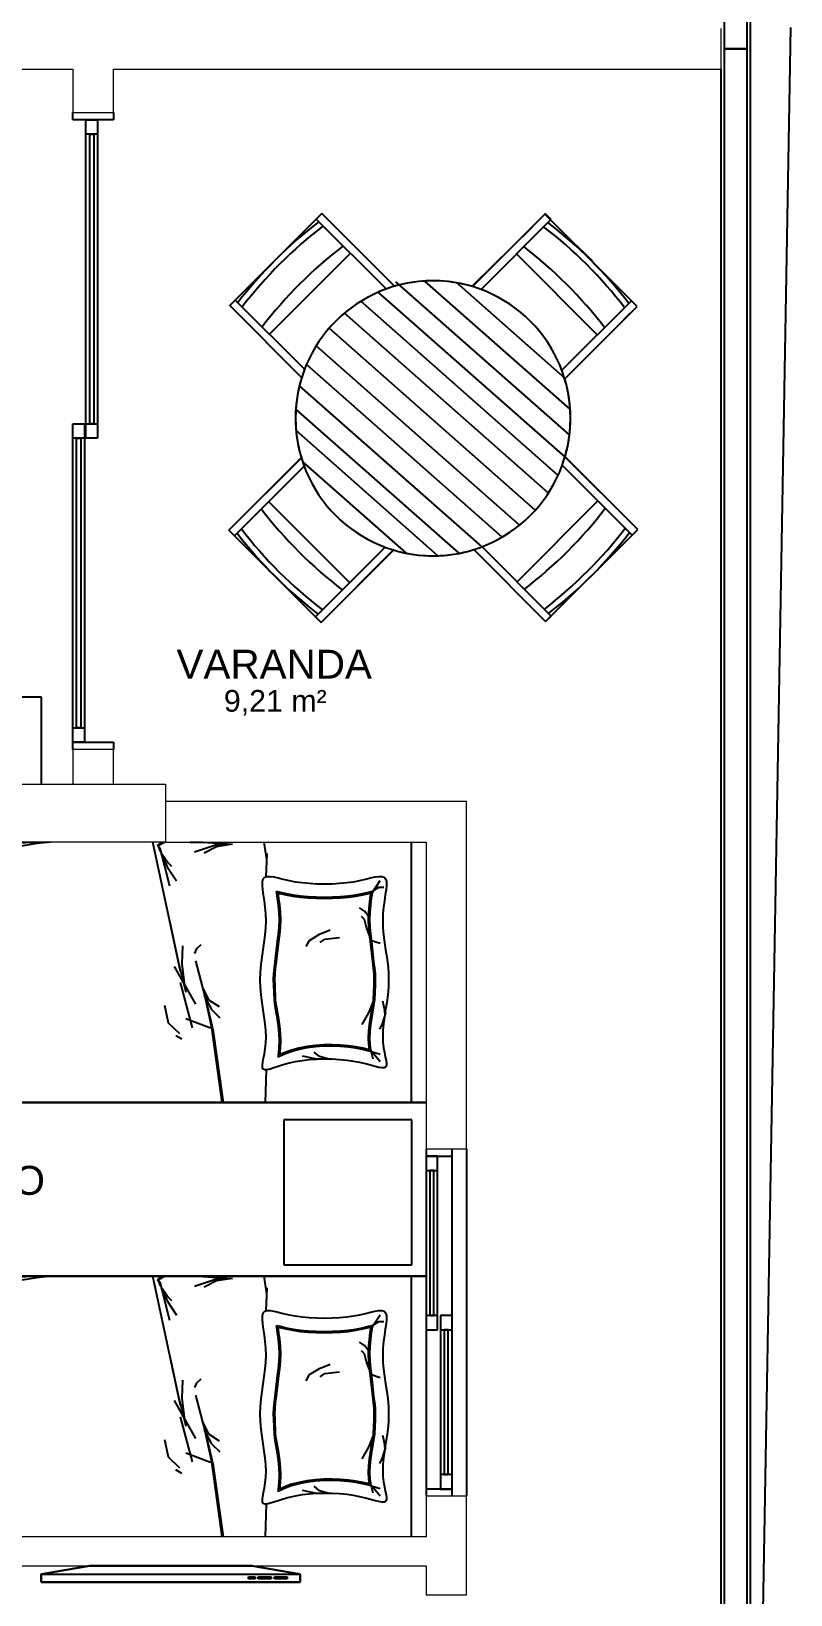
# Model space of a CAD drawing. Header units: centimetres. Extents: x -10.6 to 24.4, y 0 to 16.9.
# Drawn here: x 21.8 to 24.42, y 3.03 to 8.43 of the extents above; entities that cross this region are included whole.
import ezdxf

# ---------------------------------------------------------------- set-up
doc = ezdxf.new("R2010")
doc.units = ezdxf.units.CM
doc.styles.add('Arial', font='arial.ttf', dxfattribs={"height": 7.5})
doc.styles.add('Arial_1', font='arial.ttf', dxfattribs={"height": 10})

msp = doc.modelspace()

# ---------------------------------------------------------------- linework, layer by layer
for p, q in [((24.27, 8.37), (24.27, 15.73)), ((24.28, 15.74), (24.28, 1)), ((24.19, 15.65), (24.19, 8.37)), ((24.2722, 0), (24.42, 8.4439)), ((24.19, 8.37), (24.19, 1.09)), ((24.19, 8.37), (24.27, 8.37)), ((24.27, 8.37), (24.19, 8.37)), ((24.27, 1.01), (24.27, 8.37)), ((24.18, 1.1), (24.18, 8.3)), ((21.94, 8.125), (21.94, 8.15)), ((22.08, 8.125), (21.94, 8.125)), ((21.985, 8.075), (21.985, 8.125)), ((21.985, 8.125), (22.025, 8.125)), ((22.025, 8.125), (22.025, 8.075)), ((22.08, 8.15), (22.08, 8.125)), ((22.025, 8.075), (21.985, 8.075)), ((21.985, 7.075), (21.985, 8.075)), ((21.998, 8.075), (22.012, 8.075)), ((21.998, 7.075), (21.998, 8.075)), ((22.012, 8.075), (22.012, 7.075)), ((22.025, 8.075), (22.025, 7.075)), ((22.7999, 7.8012), (22.4817, 7.483)), ((22.7805, 7.7818), (22.7999, 7.8012)), ((23.0196, 7.5428), (22.7805, 7.7818)), ((23.0512, 7.5498), (22.7999, 7.8012)), ((22.7999, 7.8012), (23.0485, 7.5525)), ((23.5707, 7.7987), (23.3208, 7.5487)), ((23.5707, 7.7987), (23.3221, 7.55)), ((23.3511, 7.5403), (23.5901, 7.7793)), ((23.8889, 7.4805), (23.5707, 7.7987)), ((23.5901, 7.7793), (23.5707, 7.7987)), ((23.5731, 7.8004), (23.571, 7.7984)), ((23.5923, 7.781), (23.5731, 7.8004)), ((23.5904, 7.779), (23.5923, 7.781)), ((23.5263, 7.7543), (23.3202, 7.5508)), ((22.619, 7.3844), (22.8985, 7.6639)), ((23.7517, 7.3819), (23.4721, 7.6614)), ((23.6556, 7.0363), (23.0556, 7.5655)), ((23.658, 7.1251), (23.156, 7.568)), ((23.6403, 7.2318), (23.2664, 7.5616)), ((23.6428, 6.9583), (22.9951, 7.5296)), ((22.4817, 7.483), (22.501, 7.5023)), ((22.4817, 7.483), (22.7303, 7.2343)), ((22.7303, 7.2343), (22.4817, 7.483)), ((22.501, 7.5023), (22.74, 7.2633)), ((23.5826, 6.8353), (22.8779, 7.457)), ((23.6162, 6.8967), (22.9346, 7.498)), ((23.8696, 7.4998), (23.6306, 7.2608)), ((23.639, 7.2305), (23.8889, 7.4805)), ((23.6403, 7.2318), (23.8889, 7.4805)), ((23.8435, 7.435), (23.8892, 7.4802)), ((23.8889, 7.4805), (23.8696, 7.4998)), ((23.8892, 7.4802), (23.87, 7.4997)), ((23.5376, 6.7765), (22.8252, 7.4049)), ((23.4824, 6.7242), (22.7801, 7.3437)), ((23.4231, 6.6833), (22.747, 7.2797)), ((23.3535, 6.6498), (22.7226, 7.2064)), ((21.94, 7.025), (21.94, 7.075)), ((21.94, 7.075), (21.98, 7.075)), ((21.98, 7.075), (21.98, 7.025)), ((21.985, 7.075), (22.025, 7.075)), ((21.985, 7.025), (21.985, 7.075)), ((22.012, 7.075), (21.998, 7.075)), ((22.025, 7.075), (22.025, 7.025)), ((23.2743, 6.6275), (22.7101, 7.1252)), ((21.98, 7.025), (21.94, 7.025)), ((21.94, 6.025), (21.94, 7.025)), ((21.953, 7.025), (21.967, 7.025)), ((21.953, 6.025), (21.953, 7.025)), ((21.967, 7.025), (21.967, 6.025)), ((21.98, 7.025), (21.98, 6.025)), ((22.025, 7.025), (21.985, 7.025)), ((23.2011, 6.6191), (22.711, 7.0515)), ((22.7292, 6.9571), (22.4792, 6.7071)), ((22.4792, 6.7071), (22.7278, 6.9558)), ((22.7376, 6.9268), (22.4985, 6.6878)), ((23.0926, 6.6277), (22.733, 6.9449)), ((23.633, 6.9293), (23.8721, 6.6903)), ((23.8914, 6.7096), (23.6401, 6.9609)), ((23.8914, 6.7096), (23.6428, 6.9583)), ((22.896, 6.5262), (22.6165, 6.8057)), ((23.4746, 6.5287), (23.7541, 6.8082)), ((22.4792, 6.7071), (22.7974, 6.3889)), ((22.4985, 6.6878), (22.4792, 6.7071)), ((23.5732, 6.3914), (23.8914, 6.7096)), ((23.8721, 6.6903), (23.8914, 6.7096)), ((22.778, 6.4083), (23.0171, 6.6473)), ((23.5926, 6.4108), (23.3535, 6.6498)), ((22.7974, 6.3889), (23.0474, 6.6389)), ((23.046, 6.6376), (22.7974, 6.3889)), ((23.3246, 6.6401), (23.5732, 6.3914)), ((23.3246, 6.6401), (23.5732, 6.3914)), ((22.7974, 6.3889), (22.778, 6.4083)), ((23.5732, 6.3914), (23.5926, 6.4108)), ((21.8312, 6.13), (19.81, 6.13)), ((21.8312, 5.83), (21.8312, 6.13)), ((21.94, 6.025), (21.98, 6.025)), ((21.94, 5.975), (21.94, 6.025)), ((21.967, 6.025), (21.953, 6.025)), ((21.98, 6.025), (21.98, 5.975)), ((21.98, 5.975), (21.94, 5.975)), ((21.94, 5.975), (22.08, 5.975)), ((21.94, 5.95), (21.94, 5.975)), ((22.08, 5.975), (22.08, 5.95)), ((21.8153, 5.625), (21.7139, 5.6081)), ((21.8472, 5.63), (21.7425, 5.6266)), ((21.8624, 5.63), (21.8153, 5.625)), ((22.2788, 5.3397), (22.2167, 5.63)), ((22.2325, 5.6182), (22.2482, 5.63)), ((22.2413, 5.6094), (22.2325, 5.6182)), ((22.2347, 5.6182), (22.2563, 5.63)), ((22.2435, 5.5962), (22.2347, 5.6182)), ((22.345, 5.63), (22.3889, 5.6293)), ((22.4323, 5.6188), (22.3599, 5.5953)), ((22.3889, 5.6293), (22.4902, 5.6227)), ((22.4811, 5.6222), (22.4323, 5.6188)), ((22.4912, 5.6222), (22.4356, 5.6138)), ((22.5999, 5.63), (22.6092, 5.5698)), ((23.11, 4.73), (23.11, 5.63)), ((22.2744, 5.4774), (22.2413, 5.6094)), ((22.2454, 5.5885), (22.2656, 5.5448)), ((22.2487, 5.5885), (22.2689, 5.5582)), ((22.4356, 5.6138), (22.3935, 5.5919)), ((22.6103, 5.59), (22.6071, 5.5104)), ((22.2656, 5.5448), (22.2976, 5.496)), ((22.2689, 5.5582), (22.2807, 5.5465)), ((22.5975, 5.5032), (22.6026, 5.509)), ((22.6026, 5.509), (22.6105, 5.5115)), ((22.6105, 5.5115), (22.621, 5.5115)), ((22.621, 5.5115), (22.634, 5.5095)), ((22.634, 5.5095), (22.6493, 5.5061)), ((22.9687, 5.5061), (22.984, 5.5095)), ((22.984, 5.5095), (22.997, 5.5115)), ((22.997, 5.5115), (23.0075, 5.5115)), ((23.0075, 5.5115), (23.0154, 5.509)), ((23.0154, 5.509), (23.0205, 5.5032)), ((22.5948, 5.4811), (22.595, 5.4938)), ((22.5962, 5.4654), (22.5948, 5.4811)), ((22.595, 5.4938), (22.5975, 5.5032)), ((22.5987, 5.4473), (22.5962, 5.4654)), ((22.6432, 5.4604), (22.6564, 5.4572)), ((22.644, 5.4544), (22.6432, 5.4604)), ((22.6493, 5.5061), (22.6669, 5.5018)), ((22.6564, 5.4572), (22.6772, 5.4525)), ((22.6669, 5.5018), (22.6866, 5.4973)), ((22.6866, 5.4973), (22.7083, 5.4931)), ((22.7083, 5.4931), (22.7318, 5.4898)), ((22.7318, 5.4898), (22.7567, 5.4875)), ((22.7567, 5.4875), (22.7826, 5.486)), ((22.7826, 5.486), (22.809, 5.4856)), ((22.809, 5.4856), (22.8354, 5.486)), ((22.8354, 5.486), (22.8613, 5.4875)), ((22.8613, 5.4875), (22.8862, 5.4898)), ((22.8862, 5.4898), (22.9097, 5.4931)), ((22.9097, 5.4931), (22.9314, 5.4973)), ((22.9314, 5.4973), (22.9511, 5.5018)), ((22.9408, 5.4525), (22.9616, 5.4572)), ((22.9511, 5.5018), (22.9687, 5.5061)), ((22.9616, 5.4572), (22.9753, 5.4605)), ((22.9748, 5.4602), (22.974, 5.4544)), ((22.9748, 5.4602), (22.9974, 5.4743)), ((22.9758, 5.4585), (23.0017, 5.4973)), ((22.9974, 5.4743), (23.0147, 5.4743)), ((23.0218, 5.4654), (23.0193, 5.4473)), ((23.0205, 5.5032), (23.023, 5.4938)), ((23.0232, 5.4811), (23.0218, 5.4654)), ((23.023, 5.4938), (23.0232, 5.4811)), ((22.6017, 5.427), (22.5987, 5.4473)), ((22.6045, 5.4051), (22.6017, 5.427)), ((22.6067, 5.3819), (22.6045, 5.4051)), ((22.647, 5.4345), (22.644, 5.4544)), ((22.65, 5.4121), (22.647, 5.4345)), ((22.6487, 5.4544), (22.6553, 5.4528)), ((22.6516, 5.4351), (22.6487, 5.4544)), ((22.6524, 5.3878), (22.65, 5.4121)), ((22.6546, 5.4127), (22.6516, 5.4351)), ((22.657, 5.3881), (22.6546, 5.4127)), ((22.6553, 5.4528), (22.6762, 5.448)), ((22.6762, 5.448), (22.7, 5.4434)), ((22.6772, 5.4525), (22.7008, 5.4479)), ((22.7, 5.4434), (22.7259, 5.4398)), ((22.7008, 5.4479), (22.7265, 5.4443)), ((22.7259, 5.4398), (22.753, 5.4372)), ((22.7265, 5.4443), (22.7533, 5.4418)), ((22.753, 5.4372), (22.7808, 5.4357)), ((22.7533, 5.4418), (22.781, 5.4403)), ((22.7808, 5.4357), (22.809, 5.4352)), ((22.781, 5.4403), (22.809, 5.4398)), ((22.809, 5.4398), (22.837, 5.4403)), ((22.809, 5.4352), (22.8372, 5.4357)), ((22.837, 5.4403), (22.8647, 5.4418)), ((22.8372, 5.4357), (22.865, 5.4372)), ((22.8647, 5.4418), (22.8915, 5.4443)), ((22.865, 5.4372), (22.8921, 5.4398)), ((22.8915, 5.4443), (22.9172, 5.4479)), ((22.8921, 5.4398), (22.918, 5.4434)), ((22.9172, 5.4479), (22.9408, 5.4525)), ((22.918, 5.4434), (22.9418, 5.448)), ((22.9471, 5.391), (22.9298, 5.4025)), ((22.9418, 5.448), (22.9627, 5.4528)), ((22.9634, 5.4127), (22.961, 5.3881)), ((22.9627, 5.4528), (22.9693, 5.4544)), ((22.9664, 5.4351), (22.9634, 5.4127)), ((22.968, 5.4121), (22.9656, 5.3878)), ((22.9693, 5.4544), (22.9664, 5.4351)), ((22.971, 5.4345), (22.968, 5.4121)), ((22.974, 5.4544), (22.971, 5.4345)), ((23.0135, 5.4051), (23.0113, 5.3819)), ((23.0163, 5.427), (23.0135, 5.4051)), ((23.0193, 5.4473), (23.0163, 5.427)), ((22.3052, 5.2165), (22.2744, 5.3574)), ((22.6075, 5.3579), (22.6067, 5.3819)), ((22.6067, 5.3335), (22.6075, 5.3579)), ((22.6534, 5.3622), (22.6524, 5.3878)), ((22.6524, 5.3363), (22.6534, 5.3622)), ((22.6569, 5.336), (22.6579, 5.3621)), ((22.6579, 5.3621), (22.657, 5.3881)), ((22.9471, 5.3622), (22.937, 5.3723)), ((22.96, 5.3752), (22.9471, 5.391)), ((22.9543, 5.3349), (22.9471, 5.3622)), ((22.961, 5.3881), (22.9601, 5.3621)), ((22.9601, 5.3621), (22.9611, 5.336)), ((22.9656, 5.3878), (22.9646, 5.3622)), ((22.9646, 5.3622), (22.9656, 5.3363)), ((23.0113, 5.3819), (23.0105, 5.3579)), ((23.0105, 5.3579), (23.0113, 5.3335)), ((22.3118, 5.1834), (22.2788, 5.3397)), ((22.6012, 5.2835), (22.6044, 5.3086)), ((22.6044, 5.3086), (22.6067, 5.3335)), ((22.6464, 5.2873), (22.6498, 5.3113)), ((22.6498, 5.3113), (22.6524, 5.3363)), ((22.6509, 5.2866), (22.6544, 5.3108)), ((22.6544, 5.3108), (22.6569, 5.336)), ((22.7572, 5.2904), (22.7917, 5.3119)), ((22.7917, 5.3119), (22.8291, 5.3263)), ((22.7946, 5.2832), (22.8104, 5.2947)), ((22.8104, 5.2947), (22.8608, 5.3004)), ((22.9643, 5.3076), (22.9543, 5.3349)), ((22.9611, 5.336), (22.9636, 5.3108)), ((22.9636, 5.3108), (22.9671, 5.2866)), ((22.9656, 5.3363), (22.9682, 5.3113)), ((22.9682, 5.3113), (22.9716, 5.2873)), ((23.0113, 5.3335), (23.0136, 5.3086)), ((23.0136, 5.3086), (23.0168, 5.2835)), ((22.3178, 5.2094), (22.3194, 5.2716)), ((22.3615, 5.2454), (22.3683, 5.2622)), ((22.3683, 5.2622), (22.3834, 5.2757)), ((22.5938, 5.2324), (22.5975, 5.2581)), ((22.5975, 5.2581), (22.6012, 5.2835)), ((22.639, 5.2164), (22.6464, 5.2873)), ((22.6435, 5.2157), (22.6509, 5.2866)), ((22.7457, 5.2688), (22.7572, 5.2904)), ((22.9671, 5.2866), (22.9745, 5.2157)), ((22.9715, 5.2904), (23.0017, 5.2803)), ((22.9716, 5.2873), (22.979, 5.2164)), ((23.0168, 5.2835), (23.0205, 5.2581)), ((23.0205, 5.2581), (23.0242, 5.2324)), ((22.3647, 5.0698), (22.2914, 5.2005)), ((22.3316, 5.1108), (22.3052, 5.2165)), ((22.3279, 5.1252), (22.3178, 5.2094)), ((22.3955, 5.1009), (22.3647, 5.2198)), ((22.5882, 5.1806), (22.5905, 5.2066)), ((22.5905, 5.2066), (22.5938, 5.2324)), ((22.6339, 5.1748), (22.636, 5.1951)), ((22.636, 5.1951), (22.639, 5.2164)), ((22.6385, 5.1745), (22.6405, 5.1946)), ((22.6405, 5.1946), (22.6435, 5.2157)), ((22.9745, 5.2157), (22.9775, 5.1946)), ((22.9775, 5.1946), (22.9795, 5.1745)), ((22.979, 5.2164), (22.982, 5.1951)), ((22.982, 5.1951), (22.9841, 5.1748)), ((23.0242, 5.2324), (23.0275, 5.2066)), ((23.0275, 5.2066), (23.0298, 5.1806)), ((22.3537, 4.9885), (22.3118, 5.1449)), ((22.5874, 5.1544), (22.5882, 5.1806)), ((22.5882, 5.1282), (22.5874, 5.1544)), ((22.6332, 5.1553), (22.6339, 5.1748)), ((22.6339, 5.1358), (22.6332, 5.1553)), ((22.636, 5.0845), (22.6339, 5.1358)), ((22.6378, 5.1553), (22.6385, 5.1745)), ((22.6385, 5.1361), (22.6378, 5.1553)), ((22.6405, 5.0851), (22.6385, 5.1361)), ((22.9795, 5.1362), (22.9775, 5.0853)), ((22.9795, 5.1745), (22.9802, 5.1553)), ((22.9802, 5.1553), (22.9795, 5.1362)), ((22.9841, 5.1359), (22.982, 5.0848)), ((22.9841, 5.1748), (22.9848, 5.1553)), ((22.9848, 5.1553), (22.9841, 5.1359)), ((23.0298, 5.1806), (23.0306, 5.1544)), ((23.0306, 5.1544), (23.0298, 5.1282)), ((22.3902, 5.1225), (22.4087, 5.0855)), ((22.4263, 4.9754), (22.3933, 5.1141)), ((22.3935, 5.0989), (22.4188, 5.0518)), ((22.4197, 4.9886), (22.3955, 5.1009)), ((22.4087, 5.0855), (22.4457, 5.0619)), ((22.5905, 5.1021), (22.5882, 5.1282)), ((22.5938, 5.0762), (22.5905, 5.1021)), ((22.639, 5.0633), (22.636, 5.0845)), ((22.6435, 5.0639), (22.6405, 5.0851)), ((22.9758, 5.0772), (22.9614, 5.0398)), ((22.9775, 5.0853), (22.9745, 5.0647)), ((22.982, 5.0848), (22.979, 5.064)), ((23.0175, 5.0484), (23.0103, 5.08)), ((23.0275, 5.1021), (23.0242, 5.0763)), ((23.0298, 5.1282), (23.0275, 5.1021)), ((22.2706, 5.0047), (22.2571, 5.0653)), ((22.4188, 5.0518), (22.4474, 5.0232)), ((22.5975, 5.0507), (22.5938, 5.0762)), ((22.6012, 5.0259), (22.5975, 5.0507)), ((22.6044, 5.0018), (22.6012, 5.0259)), ((22.6464, 5.0179), (22.639, 5.0633)), ((22.6509, 5.0186), (22.6435, 5.0639)), ((22.9614, 5.0398), (22.9384, 4.9995)), ((22.9709, 5.0434), (22.9671, 5.0216)), ((22.9745, 5.0647), (22.9709, 5.0434)), ((22.9754, 5.0426), (22.9717, 5.0209)), ((22.979, 5.064), (22.9754, 5.0426)), ((23.0204, 5.0384), (23.0089, 5.0024)), ((23.0168, 5.0263), (23.0136, 5.0025)), ((23.0205, 5.051), (23.0168, 5.0263)), ((23.0175, 5.0398), (23.0175, 5.0484)), ((23.0242, 5.0763), (23.0205, 5.051)), ((22.3093, 4.9677), (22.2706, 5.0047)), ((22.4157, 4.9869), (22.3301, 5.0191)), ((22.4557, 4.73), (22.4197, 4.9886)), ((22.4606, 4.73), (22.4263, 4.9754)), ((22.6067, 4.9786), (22.6044, 5.0018)), ((22.6075, 4.9565), (22.6067, 4.9786)), ((22.6498, 4.9939), (22.6464, 5.0179)), ((22.6524, 4.9688), (22.6498, 4.9939)), ((22.6544, 4.9944), (22.6509, 5.0186)), ((22.6534, 4.943), (22.6524, 4.9688)), ((22.6569, 4.9692), (22.6544, 4.9944)), ((22.6579, 4.943), (22.6569, 4.9692)), ((22.9611, 4.9764), (22.9601, 4.9531)), ((22.9637, 4.9993), (22.9611, 4.9764)), ((22.9671, 5.0216), (22.9637, 4.9993)), ((22.9657, 4.976), (22.9646, 4.9531)), ((22.9682, 4.9987), (22.9657, 4.976)), ((22.9717, 5.0209), (22.9682, 4.9987)), ((23.0089, 5.0024), (22.9988, 4.9837)), ((23.0113, 4.9798), (23.0105, 4.9583)), ((23.0136, 5.0025), (23.0113, 4.9798)), ((22.3161, 4.9492), (22.2959, 4.9609)), ((22.6017, 4.8988), (22.6045, 4.9164)), ((22.6045, 4.9164), (22.6067, 4.9357)), ((22.6067, 4.9357), (22.6075, 4.9565)), ((22.65, 4.8931), (22.6524, 4.9174)), ((22.6524, 4.9174), (22.6534, 4.943)), ((22.6548, 4.8947), (22.657, 4.9171)), ((22.657, 4.9171), (22.6579, 4.943)), ((22.7201, 4.9181), (22.6923, 4.9103)), ((22.7488, 4.9237), (22.7201, 4.9181)), ((22.7495, 4.9192), (22.7212, 4.9136)), ((22.7779, 4.9273), (22.7488, 4.9237)), ((22.7784, 4.9227), (22.7495, 4.9192)), ((22.8072, 4.9291), (22.7779, 4.9273)), ((22.8073, 4.9246), (22.7784, 4.9227)), ((22.8361, 4.9294), (22.8072, 4.9291)), ((22.8361, 4.9248), (22.8073, 4.9246)), ((22.8645, 4.9283), (22.8361, 4.9294)), ((22.8642, 4.9237), (22.8361, 4.9248)), ((22.8914, 4.9213), (22.8642, 4.9237)), ((22.8919, 4.9258), (22.8645, 4.9283)), ((22.9172, 4.9177), (22.8914, 4.9213)), ((22.918, 4.9222), (22.8919, 4.9258)), ((22.941, 4.9131), (22.9172, 4.9177)), ((22.942, 4.9176), (22.918, 4.9222)), ((22.9633, 4.9126), (22.942, 4.9176)), ((22.9601, 4.9531), (22.9611, 4.9304)), ((22.9611, 4.9304), (22.9633, 4.9126)), ((22.9646, 4.9531), (22.9657, 4.9308)), ((22.9657, 4.9308), (22.9678, 4.9139)), ((23.0105, 4.9583), (23.0113, 4.9382)), ((23.0113, 4.9382), (23.0135, 4.9197)), ((23.0135, 4.9197), (23.0163, 4.903)), ((22.5948, 4.8589), (22.5962, 4.8699)), ((22.5962, 4.8699), (22.5987, 4.8832)), ((22.5987, 4.8832), (22.6017, 4.8988)), ((22.6684, 4.8961), (22.6492, 4.8869)), ((22.6492, 4.8869), (22.65, 4.8931)), ((22.6666, 4.9003), (22.6548, 4.8947)), ((22.6923, 4.9103), (22.6666, 4.9003)), ((22.6866, 4.8659), (22.6669, 4.8604)), ((22.6938, 4.9059), (22.6684, 4.8961)), ((22.7083, 4.8708), (22.6866, 4.8659)), ((22.7212, 4.9136), (22.6938, 4.9059)), ((22.7318, 4.8746), (22.7083, 4.8708)), ((22.7567, 4.8774), (22.7318, 4.8746)), ((22.7831, 4.8802), (22.7328, 4.8903)), ((22.7826, 4.8792), (22.7567, 4.8774)), ((22.7917, 4.8889), (22.773, 4.9047)), ((22.809, 4.8798), (22.7826, 4.8792)), ((22.8263, 4.8802), (22.7831, 4.8802)), ((22.8248, 4.8802), (22.7917, 4.8889)), ((22.8354, 4.8795), (22.809, 4.8798)), ((22.8613, 4.8781), (22.8354, 4.8795)), ((22.8862, 4.8758), (22.8613, 4.8781)), ((22.9097, 4.8725), (22.8862, 4.8758)), ((22.9314, 4.8683), (22.9097, 4.8725)), ((22.9511, 4.8637), (22.9314, 4.8683)), ((22.9622, 4.9081), (22.941, 4.9131)), ((22.9687, 4.859), (22.9511, 4.8637)), ((22.969, 4.9063), (22.9622, 4.9081)), ((22.9678, 4.9139), (22.9758, 4.8817)), ((22.9682, 4.9106), (22.969, 4.9063)), ((22.9686, 4.9119), (23.0017, 4.8716)), ((22.9715, 4.9061), (23.0017, 4.8975)), ((23.0163, 4.903), (23.0193, 4.8883)), ((23.0193, 4.8883), (23.0218, 4.8756)), ((23.0218, 4.8756), (23.0232, 4.8653)), ((23.0232, 4.8653), (23.023, 4.8575)), ((22.595, 4.8507), (22.5948, 4.8589)), ((22.5975, 4.8454), (22.595, 4.8507)), ((22.6026, 4.8431), (22.5975, 4.8454)), ((22.6105, 4.8434), (22.6026, 4.8431)), ((22.6079, 4.8433), (22.6044, 4.73)), ((22.621, 4.8459), (22.6105, 4.8434)), ((22.634, 4.8499), (22.621, 4.8459)), ((22.6493, 4.8549), (22.634, 4.8499)), ((22.6669, 4.8604), (22.6493, 4.8549)), ((22.984, 4.8549), (22.9687, 4.859)), ((22.997, 4.8516), (22.984, 4.8549)), ((23.0075, 4.8498), (22.997, 4.8516)), ((23.0154, 4.8499), (23.0075, 4.8498)), ((23.0205, 4.8524), (23.0154, 4.8499)), ((23.023, 4.8575), (23.0205, 4.8524)), ((23.16, 4.73), (21.16, 4.73)), ((21.16, 4.73), (23.16, 4.73)), ((21.16, 4.73), (23.16, 4.73)), ((23.1109, 4.67), (22.6691, 4.67)), ((22.6691, 4.67), (22.6691, 4.17)), ((23.1109, 4.17), (23.1109, 4.67)), ((23.16, 4.57), (23.16, 4.545)), ((23.2, 4.545), (23.16, 4.545)), ((23.16, 4.545), (23.16, 4.495)), ((23.16, 4.545), (23.25, 4.545)), ((23.2, 4.495), (23.2, 4.545)), ((23.25, 4.545), (23.25, 4.57)), ((23.25, 3.995), (23.25, 4.545)), ((23.3, 4.57), (23.3, 3.37)), ((23.16, 4.495), (23.2, 4.495)), ((23.16, 4.495), (23.16, 3.995)), ((23.187, 4.495), (23.173, 4.495)), ((23.173, 4.495), (23.173, 3.995)), ((23.187, 3.995), (23.187, 4.495)), ((23.2, 3.995), (23.2, 4.495)), ((22.6691, 4.17), (23.1109, 4.17)), ((21.16, 4.13), (23.16, 4.13)), ((23.16, 4.13), (21.16, 4.13)), ((23.16, 4.13), (21.16, 4.13)), ((21.8153, 4.125), (21.7139, 4.1081)), ((21.8472, 4.13), (21.7425, 4.1266)), ((21.8624, 4.13), (21.8153, 4.125)), ((22.2788, 3.8397), (22.2167, 4.13)), ((22.2325, 4.1182), (22.2482, 4.13)), ((22.2413, 4.1094), (22.2325, 4.1182)), ((22.2347, 4.1182), (22.2563, 4.13)), ((22.2435, 4.0962), (22.2347, 4.1182)), ((22.2744, 3.9774), (22.2413, 4.1094)), ((22.345, 4.13), (22.3889, 4.1293)), ((22.4323, 4.1188), (22.3599, 4.0953)), ((22.3889, 4.1293), (22.4902, 4.1227)), ((22.4356, 4.1138), (22.3935, 4.0919)), ((22.4811, 4.1222), (22.4323, 4.1188)), ((22.4912, 4.1222), (22.4356, 4.1138)), ((22.5999, 4.13), (22.6092, 4.0698)), ((23.11, 3.23), (23.11, 4.13)), ((22.2454, 4.0885), (22.2656, 4.0448)), ((22.2487, 4.0885), (22.2689, 4.0582)), ((22.2689, 4.0582), (22.2807, 4.0465)), ((22.6103, 4.09), (22.6071, 4.0104)), ((22.2656, 4.0448), (22.2976, 3.996)), ((22.595, 3.9938), (22.5975, 4.0032)), ((22.5975, 4.0032), (22.6026, 4.009)), ((22.6026, 4.009), (22.6105, 4.0115)), ((22.6105, 4.0115), (22.621, 4.0115)), ((22.621, 4.0115), (22.634, 4.0095)), ((22.634, 4.0095), (22.6493, 4.0061)), ((22.6493, 4.0061), (22.6669, 4.0018)), ((22.6669, 4.0018), (22.6866, 3.9973)), ((22.6866, 3.9973), (22.7083, 3.9931)), ((22.9097, 3.9931), (22.9314, 3.9973)), ((22.9314, 3.9973), (22.9511, 4.0018)), ((22.9511, 4.0018), (22.9687, 4.0061)), ((22.9687, 4.0061), (22.984, 4.0095)), ((22.9758, 3.9585), (23.0017, 3.9973)), ((22.984, 4.0095), (22.997, 4.0115)), ((22.997, 4.0115), (23.0075, 4.0115)), ((23.0075, 4.0115), (23.0154, 4.009)), ((23.0154, 4.009), (23.0205, 4.0032)), ((23.0205, 4.0032), (23.023, 3.9938)), ((22.5948, 3.9811), (22.595, 3.9938)), ((22.5962, 3.9654), (22.5948, 3.9811)), ((22.5987, 3.9473), (22.5962, 3.9654)), ((22.6017, 3.927), (22.5987, 3.9473)), ((22.6432, 3.9604), (22.6564, 3.9572)), ((22.644, 3.9544), (22.6432, 3.9604)), ((22.647, 3.9345), (22.644, 3.9544)), ((22.6487, 3.9544), (22.6553, 3.9528)), ((22.6516, 3.9351), (22.6487, 3.9544)), ((22.6553, 3.9528), (22.6762, 3.948)), ((22.6564, 3.9572), (22.6772, 3.9525)), ((22.6762, 3.948), (22.7, 3.9434)), ((22.6772, 3.9525), (22.7008, 3.9479)), ((22.7, 3.9434), (22.7259, 3.9398)), ((22.7008, 3.9479), (22.7265, 3.9443)), ((22.7083, 3.9931), (22.7318, 3.9898)), ((22.7265, 3.9443), (22.7533, 3.9418)), ((22.7318, 3.9898), (22.7567, 3.9875)), ((22.7567, 3.9875), (22.7826, 3.986)), ((22.7826, 3.986), (22.809, 3.9856)), ((22.809, 3.9856), (22.8354, 3.986)), ((22.8354, 3.986), (22.8613, 3.9875)), ((22.8613, 3.9875), (22.8862, 3.9898)), ((22.8647, 3.9418), (22.8915, 3.9443)), ((22.8862, 3.9898), (22.9097, 3.9931)), ((22.8915, 3.9443), (22.9172, 3.9479)), ((22.8921, 3.9398), (22.918, 3.9434)), ((22.9172, 3.9479), (22.9408, 3.9525)), ((22.918, 3.9434), (22.9418, 3.948)), ((22.9408, 3.9525), (22.9616, 3.9572)), ((22.9418, 3.948), (22.9627, 3.9528)), ((22.9616, 3.9572), (22.9753, 3.9605)), ((22.9627, 3.9528), (22.9693, 3.9544)), ((22.9693, 3.9544), (22.9664, 3.9351)), ((22.974, 3.9544), (22.971, 3.9345)), ((22.9748, 3.9602), (22.974, 3.9544)), ((22.9748, 3.9602), (22.9974, 3.9743)), ((22.9974, 3.9743), (23.0147, 3.9743)), ((23.0193, 3.9473), (23.0163, 3.927)), ((23.0218, 3.9654), (23.0193, 3.9473)), ((23.0232, 3.9811), (23.0218, 3.9654)), ((23.023, 3.9938), (23.0232, 3.9811)), ((23.2, 3.995), (23.16, 3.995)), ((23.16, 3.995), (23.16, 3.945)), ((23.16, 3.945), (23.2, 3.945)), ((23.16, 3.945), (23.16, 3.395)), ((23.173, 3.995), (23.187, 3.995)), ((23.2, 3.945), (23.2, 3.995)), ((23.25, 3.995), (23.21, 3.995)), ((23.21, 3.995), (23.21, 3.945)), ((23.21, 3.945), (23.25, 3.945)), ((23.21, 3.945), (23.21, 3.445)), ((23.237, 3.945), (23.223, 3.945)), ((23.223, 3.945), (23.223, 3.445)), ((23.237, 3.445), (23.237, 3.945)), ((23.25, 3.945), (23.25, 3.995)), ((23.25, 3.445), (23.25, 3.945)), ((22.6045, 3.9051), (22.6017, 3.927)), ((22.6067, 3.8819), (22.6045, 3.9051)), ((22.65, 3.9121), (22.647, 3.9345)), ((22.6524, 3.8878), (22.65, 3.9121)), ((22.6546, 3.9127), (22.6516, 3.9351)), ((22.657, 3.8881), (22.6546, 3.9127)), ((22.7259, 3.9398), (22.753, 3.9372)), ((22.753, 3.9372), (22.7808, 3.9357)), ((22.7533, 3.9418), (22.781, 3.9403)), ((22.7808, 3.9357), (22.809, 3.9352)), ((22.781, 3.9403), (22.809, 3.9398)), ((22.809, 3.9398), (22.837, 3.9403)), ((22.809, 3.9352), (22.8372, 3.9357)), ((22.837, 3.9403), (22.8647, 3.9418)), ((22.8372, 3.9357), (22.865, 3.9372)), ((22.865, 3.9372), (22.8921, 3.9398)), ((22.9471, 3.891), (22.9298, 3.9025)), ((22.96, 3.8752), (22.9471, 3.891)), ((22.9634, 3.9127), (22.961, 3.8881)), ((22.9664, 3.9351), (22.9634, 3.9127)), ((22.968, 3.9121), (22.9656, 3.8878)), ((22.971, 3.9345), (22.968, 3.9121)), ((23.0135, 3.9051), (23.0113, 3.8819)), ((23.0163, 3.927), (23.0135, 3.9051)), ((22.3052, 3.7165), (22.2744, 3.8574)), ((22.3118, 3.6834), (22.2788, 3.8397)), ((22.6075, 3.8579), (22.6067, 3.8819)), ((22.6067, 3.8335), (22.6075, 3.8579)), ((22.6498, 3.8113), (22.6524, 3.8363)), ((22.6534, 3.8622), (22.6524, 3.8878)), ((22.6524, 3.8363), (22.6534, 3.8622)), ((22.6544, 3.8108), (22.6569, 3.836)), ((22.6569, 3.836), (22.6579, 3.8621)), ((22.6579, 3.8621), (22.657, 3.8881)), ((22.9471, 3.8622), (22.937, 3.8723)), ((22.9543, 3.8349), (22.9471, 3.8622)), ((22.9643, 3.8076), (22.9543, 3.8349)), ((22.961, 3.8881), (22.9601, 3.8621)), ((22.9601, 3.8621), (22.9611, 3.836)), ((22.9611, 3.836), (22.9636, 3.8108)), ((22.9656, 3.8878), (22.9646, 3.8622)), ((22.9646, 3.8622), (22.9656, 3.8363)), ((22.9656, 3.8363), (22.9682, 3.8113)), ((23.0113, 3.8819), (23.0105, 3.8579)), ((23.0105, 3.8579), (23.0113, 3.8335)), ((22.5975, 3.7581), (22.6012, 3.7835)), ((22.6012, 3.7835), (22.6044, 3.8086)), ((22.6044, 3.8086), (22.6067, 3.8335)), ((22.639, 3.7164), (22.6464, 3.7873)), ((22.6435, 3.7157), (22.6509, 3.7866)), ((22.6464, 3.7873), (22.6498, 3.8113)), ((22.6509, 3.7866), (22.6544, 3.8108)), ((22.7457, 3.7688), (22.7572, 3.7904)), ((22.7572, 3.7904), (22.7917, 3.8119)), ((22.7917, 3.8119), (22.8291, 3.8263)), ((22.7946, 3.7832), (22.8104, 3.7947)), ((22.8104, 3.7947), (22.8608, 3.8004)), ((22.9636, 3.8108), (22.9671, 3.7866)), ((22.9671, 3.7866), (22.9745, 3.7157)), ((22.9682, 3.8113), (22.9716, 3.7873)), ((22.9715, 3.7904), (23.0017, 3.7803)), ((22.9716, 3.7873), (22.979, 3.7164)), ((23.0113, 3.8335), (23.0136, 3.8086)), ((23.0136, 3.8086), (23.0168, 3.7835)), ((23.0168, 3.7835), (23.0205, 3.7581)), ((22.3178, 3.7094), (22.3194, 3.7716)), ((22.3615, 3.7454), (22.3683, 3.7622)), ((22.3683, 3.7622), (22.3834, 3.7757)), ((22.5905, 3.7066), (22.5938, 3.7324)), ((22.5938, 3.7324), (22.5975, 3.7581)), ((23.0205, 3.7581), (23.0242, 3.7324)), ((23.0242, 3.7324), (23.0275, 3.7066)), ((22.3647, 3.5698), (22.2914, 3.7005)), ((22.3316, 3.6108), (22.3052, 3.7165)), ((22.3279, 3.6252), (22.3178, 3.7094)), ((22.3955, 3.6009), (22.3647, 3.7198)), ((22.5874, 3.6544), (22.5882, 3.6806)), ((22.5882, 3.6806), (22.5905, 3.7066)), ((22.6332, 3.6553), (22.6339, 3.6748)), ((22.6339, 3.6748), (22.636, 3.6951)), ((22.636, 3.6951), (22.639, 3.7164)), ((22.6378, 3.6553), (22.6385, 3.6745)), ((22.6385, 3.6745), (22.6405, 3.6946)), ((22.6405, 3.6946), (22.6435, 3.7157)), ((22.9745, 3.7157), (22.9775, 3.6946)), ((22.9775, 3.6946), (22.9795, 3.6745)), ((22.979, 3.7164), (22.982, 3.6951)), ((22.9795, 3.6745), (22.9802, 3.6553)), ((22.982, 3.6951), (22.9841, 3.6748)), ((22.9841, 3.6748), (22.9848, 3.6553)), ((23.0275, 3.7066), (23.0298, 3.6806)), ((23.0298, 3.6806), (23.0306, 3.6544)), ((22.3537, 3.4885), (22.3118, 3.6449)), ((22.3902, 3.6225), (22.4087, 3.5855)), ((22.5882, 3.6282), (22.5874, 3.6544)), ((22.5905, 3.6021), (22.5882, 3.6282)), ((22.6339, 3.6358), (22.6332, 3.6553)), ((22.636, 3.5845), (22.6339, 3.6358)), ((22.6385, 3.6361), (22.6378, 3.6553)), ((22.6405, 3.5851), (22.6385, 3.6361)), ((22.9795, 3.6362), (22.9775, 3.5853)), ((22.9802, 3.6553), (22.9795, 3.6362)), ((22.9841, 3.6359), (22.982, 3.5848)), ((22.9848, 3.6553), (22.9841, 3.6359)), ((23.0298, 3.6282), (23.0275, 3.6021)), ((23.0306, 3.6544), (23.0298, 3.6282)), ((22.2706, 3.5047), (22.2571, 3.5653)), ((22.4263, 3.4754), (22.3933, 3.6141)), ((22.3935, 3.5989), (22.4188, 3.5518)), ((22.4197, 3.4886), (22.3955, 3.6009)), ((22.4087, 3.5855), (22.4457, 3.5619)), ((22.5938, 3.5762), (22.5905, 3.6021)), ((22.5975, 3.5507), (22.5938, 3.5762)), ((22.639, 3.5633), (22.636, 3.5845)), ((22.6435, 3.5639), (22.6405, 3.5851)), ((22.9758, 3.5772), (22.9614, 3.5398)), ((22.9745, 3.5647), (22.9709, 3.5434)), ((22.9775, 3.5853), (22.9745, 3.5647)), ((22.982, 3.5848), (22.979, 3.564)), ((23.0175, 3.5484), (23.0103, 3.58)), ((23.0242, 3.5763), (23.0205, 3.551)), ((23.0275, 3.6021), (23.0242, 3.5763)), ((22.4157, 3.4869), (22.3301, 3.5191)), ((22.4188, 3.5518), (22.4474, 3.5232)), ((22.6012, 3.5259), (22.5975, 3.5507)), ((22.6044, 3.5018), (22.6012, 3.5259)), ((22.6464, 3.5179), (22.639, 3.5633)), ((22.6509, 3.5186), (22.6435, 3.5639)), ((22.6498, 3.4939), (22.6464, 3.5179)), ((22.6544, 3.4944), (22.6509, 3.5186)), ((22.9614, 3.5398), (22.9384, 3.4995)), ((22.9671, 3.5216), (22.9637, 3.4993)), ((22.9709, 3.5434), (22.9671, 3.5216)), ((22.9717, 3.5209), (22.9682, 3.4987)), ((22.9754, 3.5426), (22.9717, 3.5209)), ((22.979, 3.564), (22.9754, 3.5426)), ((23.0204, 3.5384), (23.0089, 3.5024)), ((23.0168, 3.5263), (23.0136, 3.5025)), ((23.0205, 3.551), (23.0168, 3.5263)), ((23.0175, 3.5398), (23.0175, 3.5484)), ((22.3093, 3.4677), (22.2706, 3.5047)), ((22.3161, 3.4492), (22.2959, 3.4609)), ((22.4557, 3.23), (22.4197, 3.4886)), ((22.4606, 3.23), (22.4263, 3.4754)), ((22.6067, 3.4786), (22.6044, 3.5018)), ((22.6075, 3.4565), (22.6067, 3.4786)), ((22.6067, 3.4357), (22.6075, 3.4565)), ((22.6524, 3.4688), (22.6498, 3.4939)), ((22.6534, 3.443), (22.6524, 3.4688)), ((22.6569, 3.4692), (22.6544, 3.4944)), ((22.6579, 3.443), (22.6569, 3.4692)), ((22.9611, 3.4764), (22.9601, 3.4531)), ((22.9637, 3.4993), (22.9611, 3.4764)), ((22.9657, 3.476), (22.9646, 3.4531)), ((22.9682, 3.4987), (22.9657, 3.476)), ((23.0089, 3.5024), (22.9988, 3.4837)), ((23.0113, 3.4798), (23.0105, 3.4583)), ((23.0105, 3.4583), (23.0113, 3.4382)), ((23.0136, 3.5025), (23.0113, 3.4798)), ((22.6017, 3.3988), (22.6045, 3.4164)), ((22.6045, 3.4164), (22.6067, 3.4357)), ((22.65, 3.3931), (22.6524, 3.4174)), ((22.6524, 3.4174), (22.6534, 3.443)), ((22.6548, 3.3947), (22.657, 3.4171)), ((22.657, 3.4171), (22.6579, 3.443)), ((22.6923, 3.4103), (22.6666, 3.4003)), ((22.6938, 3.4059), (22.6684, 3.3961)), ((22.7201, 3.4181), (22.6923, 3.4103)), ((22.7212, 3.4136), (22.6938, 3.4059)), ((22.7488, 3.4237), (22.7201, 3.4181)), ((22.7495, 3.4192), (22.7212, 3.4136)), ((22.7779, 3.4273), (22.7488, 3.4237)), ((22.7784, 3.4227), (22.7495, 3.4192)), ((22.7917, 3.3889), (22.773, 3.4047)), ((22.8072, 3.4291), (22.7779, 3.4273)), ((22.8073, 3.4246), (22.7784, 3.4227)), ((22.8361, 3.4294), (22.8072, 3.4291)), ((22.8361, 3.4248), (22.8073, 3.4246)), ((22.8645, 3.4283), (22.8361, 3.4294)), ((22.8642, 3.4237), (22.8361, 3.4248)), ((22.8914, 3.4213), (22.8642, 3.4237)), ((22.8919, 3.4258), (22.8645, 3.4283)), ((22.9172, 3.4177), (22.8914, 3.4213)), ((22.918, 3.4222), (22.8919, 3.4258)), ((22.941, 3.4131), (22.9172, 3.4177)), ((22.942, 3.4176), (22.918, 3.4222)), ((22.9622, 3.4081), (22.941, 3.4131)), ((22.9633, 3.4126), (22.942, 3.4176)), ((22.9601, 3.4531), (22.9611, 3.4304)), ((22.9611, 3.4304), (22.9633, 3.4126)), ((22.969, 3.4063), (22.9622, 3.4081)), ((22.9646, 3.4531), (22.9657, 3.4308)), ((22.9657, 3.4308), (22.9678, 3.4139)), ((22.9678, 3.4139), (22.9758, 3.3817)), ((22.9682, 3.4106), (22.969, 3.4063)), ((22.9686, 3.4119), (23.0017, 3.3716)), ((22.9715, 3.4061), (23.0017, 3.3975)), ((23.0113, 3.4382), (23.0135, 3.4197)), ((23.0135, 3.4197), (23.0163, 3.403)), ((23.0163, 3.403), (23.0193, 3.3883)), ((23.25, 3.445), (23.21, 3.445)), ((23.21, 3.445), (23.21, 3.395)), ((23.223, 3.445), (23.237, 3.445)), ((23.25, 3.395), (23.25, 3.445)), ((22.5948, 3.3589), (22.5962, 3.3699)), ((22.595, 3.3507), (22.5948, 3.3589)), ((22.5975, 3.3454), (22.595, 3.3507)), ((22.5962, 3.3699), (22.5987, 3.3832)), ((22.5987, 3.3832), (22.6017, 3.3988)), ((22.634, 3.3499), (22.621, 3.3459)), ((22.6493, 3.3549), (22.634, 3.3499)), ((22.6684, 3.3961), (22.6492, 3.3869)), ((22.6492, 3.3869), (22.65, 3.3931)), ((22.6669, 3.3604), (22.6493, 3.3549)), ((22.6666, 3.4003), (22.6548, 3.3947)), ((22.6866, 3.3659), (22.6669, 3.3604)), ((22.7083, 3.3708), (22.6866, 3.3659)), ((22.7318, 3.3746), (22.7083, 3.3708)), ((22.7567, 3.3774), (22.7318, 3.3746)), ((22.7831, 3.3802), (22.7328, 3.3903)), ((22.7826, 3.3792), (22.7567, 3.3774)), ((22.809, 3.3798), (22.7826, 3.3792)), ((22.8263, 3.3802), (22.7831, 3.3802)), ((22.8248, 3.3802), (22.7917, 3.3889)), ((22.8354, 3.3795), (22.809, 3.3798)), ((22.8613, 3.3781), (22.8354, 3.3795)), ((22.8862, 3.3758), (22.8613, 3.3781)), ((22.9097, 3.3725), (22.8862, 3.3758)), ((22.9314, 3.3683), (22.9097, 3.3725)), ((22.9511, 3.3637), (22.9314, 3.3683)), ((22.9687, 3.359), (22.9511, 3.3637)), ((22.984, 3.3549), (22.9687, 3.359)), ((22.997, 3.3516), (22.984, 3.3549)), ((23.0075, 3.3498), (22.997, 3.3516)), ((23.0154, 3.3499), (23.0075, 3.3498)), ((23.0205, 3.3524), (23.0154, 3.3499)), ((23.0193, 3.3883), (23.0218, 3.3756)), ((23.023, 3.3575), (23.0205, 3.3524)), ((23.0218, 3.3756), (23.0232, 3.3653)), ((23.0232, 3.3653), (23.023, 3.3575)), ((23.25, 3.395), (23.16, 3.395)), ((23.16, 3.395), (23.16, 3.37)), ((23.21, 3.395), (23.25, 3.395)), ((23.25, 3.37), (23.25, 3.395)), ((22.6026, 3.3431), (22.5975, 3.3454)), ((22.6105, 3.3434), (22.6026, 3.3431)), ((22.6079, 3.3433), (22.6044, 3.23)), ((22.621, 3.3459), (22.6105, 3.3434)), ((21.8309, 3.1015), (21.9981, 3.13)), ((21.9981, 3.13), (21.8309, 3.1015)), ((21.9981, 3.13), (21.8309, 3.1015)), ((21.8309, 3.073), (21.8309, 3.1015)), ((21.8309, 3.1015), (22.7253, 3.1015)), ((21.8309, 3.1015), (21.8309, 3.073)), ((21.8309, 3.1015), (21.8309, 3.073)), ((21.9981, 3.13), (22.558, 3.13)), ((22.558, 3.13), (21.9981, 3.13)), ((22.558, 3.13), (21.9981, 3.13)), ((22.5469, 3.0915), (22.5692, 3.0915)), ((22.5469, 3.0844), (22.5469, 3.0915)), ((22.5692, 3.0844), (22.5469, 3.0844)), ((22.558, 3.13), (22.7253, 3.1015)), ((22.7253, 3.1015), (22.558, 3.13)), ((22.7253, 3.1015), (22.558, 3.13)), ((22.5692, 3.0915), (22.5692, 3.0844)), ((22.5804, 3.0915), (22.625, 3.0915)), ((22.5804, 3.0844), (22.5804, 3.0915)), ((22.625, 3.0844), (22.5804, 3.0844)), ((22.625, 3.0915), (22.625, 3.0844)), ((22.6361, 3.0915), (22.6807, 3.0915)), ((22.6361, 3.0844), (22.6361, 3.0915)), ((22.6807, 3.0844), (22.6361, 3.0844)), ((22.6807, 3.0915), (22.6807, 3.0844)), ((22.7253, 3.1015), (22.7253, 3.073)), ((22.7253, 3.073), (22.7253, 3.1015)), ((22.7253, 3.073), (22.7253, 3.1015)), ((22.7253, 3.073), (21.8309, 3.073)), ((21.8309, 3.073), (22.7253, 3.073)), ((21.8309, 3.073), (22.7253, 3.073))]:
    msp.add_line(p, q)
at = {"lineweight": 20}
for p, q in [((24.18, 8.3), (24.18, 8.44)), ((15.2, 8.3), (21.94, 8.3)), ((21.94, 8.3), (21.94, 8.15)), ((22.08, 8.3), (24.18, 8.3)), ((22.08, 8.15), (22.08, 8.3)), ((21.94, 8.15), (22.08, 8.15)), ((22.08, 5.95), (21.94, 5.95)), ((21.94, 5.95), (21.94, 5.83)), ((22.08, 5.83), (22.08, 5.95)), ((21.06, 5.83), (22.26, 5.83)), ((22.26, 5.83), (22.26, 5.63)), ((23.3, 5.77), (22.26, 5.77)), ((23.3, 4.57), (23.3, 5.77)), ((22.26, 5.63), (21.06, 5.63)), ((22.26, 5.63), (23.16, 5.63)), ((23.16, 5.63), (23.16, 4.57)), ((23.16, 4.57), (23.3, 4.57)), ((23.3, 3.37), (23.16, 3.37)), ((23.16, 3.37), (23.16, 3.23)), ((23.3, 3.03), (23.3, 3.37)), ((23.16, 3.23), (19.82, 3.23)), ((19.82, 3.13), (21.9981, 3.13)), ((22.558, 3.13), (23.16, 3.13)), ((23.16, 3.13), (23.16, 3.03)), ((23.16, 3.03), (23.3, 3.03))]:
    msp.add_line(p, q, dxfattribs=at)
for centre, radius, start, end in [((23.7305, 6.5523), 1.5411, 127.6319, 142.3681), ((23.7416, 6.5412), 1.536, 127.6073, 142.3927), ((22.629, 6.5387), 1.536, 37.6073, 52.3927), ((22.6401, 6.5498), 1.5411, 37.6319, 52.3681), ((23.8105, 6.4724), 1.536, 127.6073, 142.3927), ((22.5601, 6.4699), 1.536, 37.6073, 52.3927), ((22.6344, 6.5577), 1.5411, 44.3301, 47.3097), ((23.1841, 7.0938), 0.475, 0, 180), ((23.1841, 7.0938), 0.475, 73.2737, 106.2446), ((23.1843, 7.0956), 0.475, 73.1268, 73.3828), ((23.1841, 7.0938), 0.475, 162.7942, 196.7263), ((23.1841, 7.0938), 0.475, 343.7554, 16.7263), ((23.1841, 7.0938), 0.475, 180, 0), ((23.808, 7.7177), 1.536, 217.6073, 232.3927), ((22.5626, 7.7202), 1.536, 307.6073, 322.3927), ((23.7391, 7.6489), 1.536, 217.6073, 232.3927), ((22.6315, 7.6514), 1.536, 307.6073, 322.3927), ((22.6426, 7.6403), 1.5411, 307.6319, 322.3681), ((23.728, 7.6378), 1.5411, 217.6319, 232.3681), ((23.1841, 7.0938), 0.475, 253.2737, 287.2058)]:
    msp.add_arc(centre, radius, start, end)

# ---------------------------------------------------------------- texts
at = {"attachment_point": 1}
for s, insert, char_height, width, style in [('VARANDA', (22.2979, 6.2944), 0.1, 0.837763, 'Arial_1'), ('9,21 m²', (22.4616, 6.1553), 0.075, 0.440928, 'Arial'), ('QUARTO', (21.246, 4.5114), 0.1, 0.733544, 'Arial_1')]:
    msp.add_mtext(s, dxfattribs=dict(at, insert=insert, char_height=char_height, width=width, style=style))

doc.saveas('drawing.dxf')
